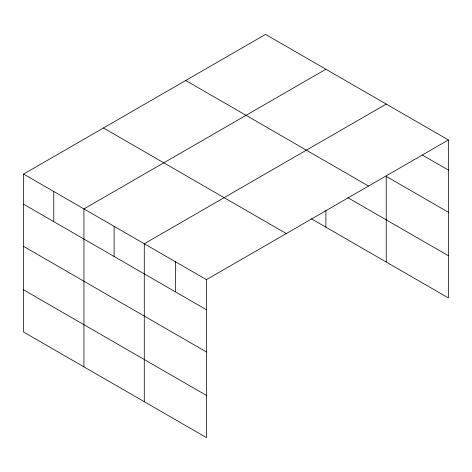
<?xml version="1.0" encoding="UTF-8"?>
<svg xmlns="http://www.w3.org/2000/svg" width="472" height="472" viewBox="0 0 472 472"><rect width="100%" height="100%" fill="white"/><g stroke="black" fill="none" stroke-linecap="round" stroke-linejoin="round"><path stroke-width="0.71" d="M23.6 174.085L206.447 279.654L206.447 437.603L23.6 332.04L23.6 174.085L265.553 34.397L448.4 139.96L448.4 297.915L311.431 218.837M325.892 69.231L83.939 208.919L83.939 366.874M386.232 104.07L144.279 243.758L144.279 401.713M206.447 279.654L448.4 139.96M422.393 155.076L448.4 170.091M448.4 212.276L386.232 176.38L386.232 262.025M185.708 80.494L368.555 186.062M347.888 197.703L448.4 255.735M103.445 127.989L286.292 233.552M23.6 204.217L206.447 309.779M23.6 246.396L206.447 351.964M23.6 289.855L206.447 395.424M325.892 210.459L325.892 227.185M175.366 261.706L175.366 291.838M114.112 226.342L114.112 256.473M53.773 191.502L53.773 221.633"/></g></svg>
